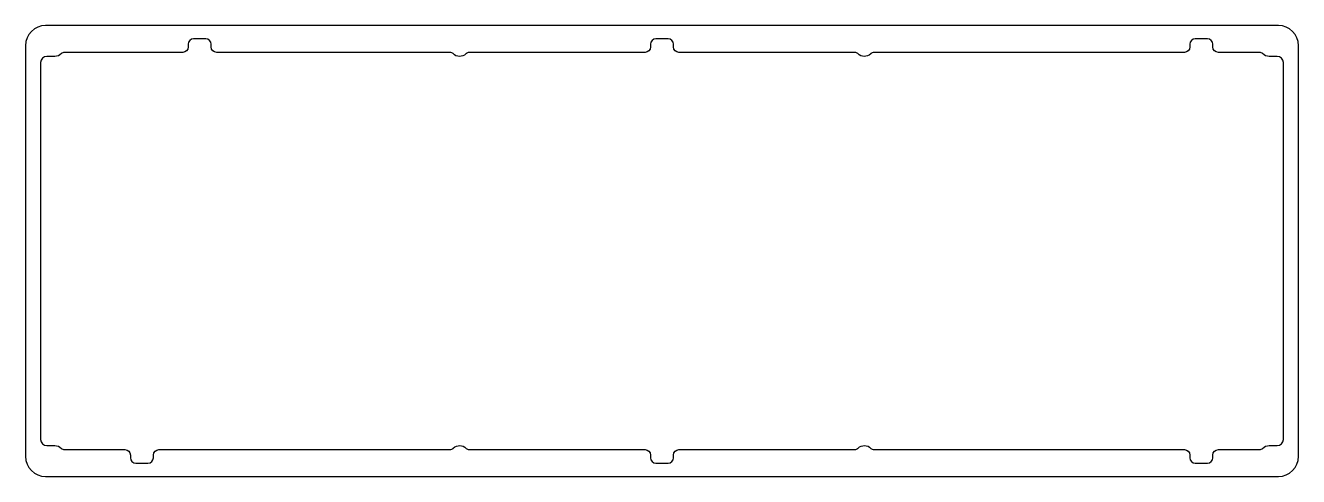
# Model space of a CAD drawing. Extents: x 1763 to 2077, y 1025 to 1136.
import ezdxf

# ---------------------------------------------------------------- set-up
doc = ezdxf.new("R2010")
doc.units = 0
doc.header["$MEASUREMENT"] = 0

# ---------------------------------------------------------------- blocks, each defined once
blk = doc.blocks.new('block 2')
at = {"color": 7, "lineweight": 25, "true_color": 0xffffff}
blk.add_open_spline([(2068.5, 1031.71), (2068.31, 1031.51), (2068.05, 1031.4), (2067.78, 1031.4), (2067.78, 1031.4), (2057.55, 1031.4), (2057.55, 1031.4), (2056.8, 1031.4), (2056.2, 1030.8), (2056.2, 1030.05), (2056.2, 1030.05), (2056.2, 1029.4), (2056.2, 1029.4), (2056.2, 1028.65), (2055.6, 1028.05), (2054.85, 1028.05), (2054.85, 1028.05), (2051.85, 1028.05), (2051.85, 1028.05), (2051.1, 1028.05), (2050.5, 1028.65), (2050.5, 1029.4), (2050.5, 1029.4), (2050.5, 1030.05), (2050.5, 1030.05), (2050.5, 1030.8), (2049.9, 1031.4), (2049.15, 1031.4), (2049.15, 1031.4), (1972.39, 1031.4), (1972.39, 1031.4), (1972.11, 1031.4), (1971.85, 1031.51), (1971.67, 1031.71), (1970.8, 1032.6), (1969.38, 1032.63), (1968.48, 1031.77), (1968.46, 1031.75), (1968.44, 1031.73), (1968.42, 1031.71), (1968.23, 1031.51), (1967.97, 1031.4), (1967.7, 1031.4), (1967.7, 1031.4), (1924.2, 1031.4), (1924.2, 1031.4), (1923.45, 1031.4), (1922.85, 1030.8), (1922.85, 1030.05), (1922.85, 1030.05), (1922.85, 1029.4), (1922.85, 1029.4), (1922.85, 1028.65), (1922.25, 1028.05), (1921.5, 1028.05), (1921.5, 1028.05), (1918.5, 1028.05), (1918.5, 1028.05), (1917.75, 1028.05), (1917.15, 1028.65), (1917.15, 1029.4), (1917.15, 1029.4), (1917.15, 1030.05), (1917.15, 1030.05), (1917.15, 1030.8), (1916.55, 1031.4), (1915.8, 1031.4), (1915.8, 1031.4), (1872.3, 1031.4), (1872.3, 1031.4), (1872.03, 1031.4), (1871.77, 1031.51), (1871.58, 1031.71), (1870.72, 1032.6), (1869.3, 1032.63), (1868.4, 1031.77), (1868.38, 1031.75), (1868.36, 1031.73), (1868.33, 1031.71), (1868.15, 1031.51), (1867.89, 1031.4), (1867.61, 1031.4), (1867.61, 1031.4), (1795.61, 1031.4), (1795.61, 1031.4), (1794.87, 1031.4), (1794.26, 1030.8), (1794.26, 1030.05), (1794.26, 1030.05), (1794.26, 1029.4), (1794.26, 1029.4), (1794.26, 1028.65), (1793.66, 1028.05), (1792.91, 1028.05), (1792.91, 1028.05), (1789.91, 1028.05), (1789.91, 1028.05), (1789.17, 1028.05), (1788.56, 1028.65), (1788.56, 1029.4), (1788.56, 1029.4), (1788.56, 1030.05), (1788.56, 1030.05), (1788.56, 1030.8), (1787.96, 1031.4), (1787.21, 1031.4), (1787.21, 1031.4), (1772.22, 1031.4), (1772.22, 1031.4), (1771.95, 1031.4), (1771.69, 1031.51), (1771.5, 1031.71), (1771.07, 1032.15), (1770.49, 1032.4), (1769.88, 1032.4), (1769.88, 1032.4), (1767.88, 1032.4), (1767.88, 1032.4), (1767.05, 1032.4), (1766.38, 1033.07), (1766.38, 1033.9), (1766.38, 1033.9), (1766.38, 1127.1), (1766.38, 1127.1), (1766.38, 1127.93), (1767.05, 1128.6), (1767.88, 1128.6), (1767.88, 1128.6), (1769.88, 1128.6), (1769.88, 1128.6), (1770.49, 1128.6), (1771.07, 1128.85), (1771.5, 1129.29), (1771.69, 1129.49), (1771.95, 1129.6), (1772.22, 1129.6), (1772.22, 1129.6), (1801.5, 1129.6), (1801.5, 1129.6), (1802.25, 1129.6), (1802.85, 1130.2), (1802.85, 1130.95), (1802.85, 1130.95), (1802.85, 1131.6), (1802.85, 1131.6), (1802.85, 1132.35), (1803.45, 1132.95), (1804.2, 1132.95), (1804.2, 1132.95), (1807.2, 1132.95), (1807.2, 1132.95), (1807.95, 1132.95), (1808.55, 1132.35), (1808.55, 1131.6), (1808.55, 1131.6), (1808.55, 1130.95), (1808.55, 1130.95), (1808.55, 1130.2), (1809.15, 1129.6), (1809.9, 1129.6), (1809.9, 1129.6), (1867.61, 1129.6), (1867.61, 1129.6), (1867.89, 1129.6), (1868.15, 1129.49), (1868.33, 1129.29), (1869.2, 1128.4), (1870.62, 1128.37), (1871.52, 1129.23), (1871.54, 1129.25), (1871.56, 1129.27), (1871.58, 1129.29), (1871.77, 1129.49), (1872.03, 1129.6), (1872.3, 1129.6), (1872.3, 1129.6), (1915.8, 1129.6), (1915.8, 1129.6), (1916.55, 1129.6), (1917.15, 1130.2), (1917.15, 1130.95), (1917.15, 1130.95), (1917.15, 1131.6), (1917.15, 1131.6), (1917.15, 1132.35), (1917.75, 1132.95), (1918.5, 1132.95), (1918.5, 1132.95), (1921.5, 1132.95), (1921.5, 1132.95), (1922.25, 1132.95), (1922.85, 1132.35), (1922.85, 1131.6), (1922.85, 1131.6), (1922.85, 1130.95), (1922.85, 1130.95), (1922.85, 1130.2), (1923.45, 1129.6), (1924.2, 1129.6), (1924.2, 1129.6), (1967.7, 1129.6), (1967.7, 1129.6), (1967.97, 1129.6), (1968.23, 1129.49), (1968.42, 1129.29), (1969.28, 1128.4), (1970.7, 1128.37), (1971.6, 1129.23), (1971.62, 1129.25), (1971.64, 1129.27), (1971.67, 1129.29), (1971.85, 1129.49), (1972.11, 1129.6), (1972.39, 1129.6), (1972.39, 1129.6), (2049.15, 1129.6), (2049.15, 1129.6), (2049.9, 1129.6), (2050.5, 1130.2), (2050.5, 1130.95), (2050.5, 1130.95), (2050.5, 1131.6), (2050.5, 1131.6), (2050.5, 1132.35), (2051.1, 1132.95), (2051.85, 1132.95), (2051.85, 1132.95), (2054.85, 1132.95), (2054.85, 1132.95), (2055.6, 1132.95), (2056.2, 1132.35), (2056.2, 1131.6), (2056.2, 1131.6), (2056.2, 1130.95), (2056.2, 1130.95), (2056.2, 1130.2), (2056.8, 1129.6), (2057.55, 1129.6), (2057.55, 1129.6), (2067.78, 1129.6), (2067.78, 1129.6), (2068.05, 1129.6), (2068.31, 1129.49), (2068.5, 1129.29), (2068.93, 1128.85), (2069.51, 1128.6), (2070.12, 1128.6), (2070.12, 1128.6), (2072.12, 1128.6), (2072.12, 1128.6), (2072.95, 1128.6), (2073.62, 1127.93), (2073.62, 1127.1), (2073.62, 1127.1), (2073.62, 1033.9), (2073.62, 1033.9), (2073.62, 1033.07), (2072.95, 1032.4), (2072.12, 1032.4), (2072.12, 1032.4), (2070.12, 1032.4), (2070.12, 1032.4), (2069.51, 1032.4), (2068.93, 1032.15), (2068.5, 1031.71)], degree=3, knots=[0, 0, 0, 0, 1, 1, 1, 2, 2, 2, 3, 3, 3, 4, 4, 4, 5, 5, 5, 6, 6, 6, 7, 7, 7, 8, 8, 8, 9, 9, 9, 10, 10, 10, 11, 11, 11, 12, 12, 12, 13, 13, 13, 14, 14, 14, 15, 15, 15, 16, 16, 16, 17, 17, 17, 18, 18, 18, 19, 19, 19, 20, 20, 20, 21, 21, 21, 22, 22, 22, 23, 23, 23, 24, 24, 24, 25, 25, 25, 26, 26, 26, 27, 27, 27, 28, 28, 28, 29, 29, 29, 30, 30, 30, 31, 31, 31, 32, 32, 32, 33, 33, 33, 34, 34, 34, 35, 35, 35, 36, 36, 36, 37, 37, 37, 38, 38, 38, 39, 39, 39, 40, 40, 40, 41, 41, 41, 42, 42, 42, 43, 43, 43, 44, 44, 44, 45, 45, 45, 46, 46, 46, 47, 47, 47, 48, 48, 48, 49, 49, 49, 50, 50, 50, 51, 51, 51, 52, 52, 52, 53, 53, 53, 54, 54, 54, 55, 55, 55, 56, 56, 56, 57, 57, 57, 58, 58, 58, 59, 59, 59, 60, 60, 60, 61, 61, 61, 62, 62, 62, 63, 63, 63, 64, 64, 64, 65, 65, 65, 66, 66, 66, 67, 67, 67, 68, 68, 68, 69, 69, 69, 70, 70, 70, 71, 71, 71, 72, 72, 72, 73, 73, 73, 74, 74, 74, 75, 75, 75, 76, 76, 76, 77, 77, 77, 78, 78, 78, 79, 79, 79, 80, 80, 80, 81, 81, 81, 82, 82, 82, 83, 83, 83, 84, 84, 84, 85, 85, 85, 86, 86, 86, 87, 87, 87, 88, 88, 88, 88], dxfattribs=at)

msp = doc.modelspace()

# ---------------------------------------------------------------- linework, layer by layer
at = {"color": 7, "lineweight": 25, "true_color": 0xffffff}
msp.add_open_spline([(2072.38, 1024.75), (2072.38, 1024.75), (1767.62, 1024.75), (1767.62, 1024.75), (1764.86, 1024.75), (1762.62, 1026.99), (1762.62, 1029.75), (1762.62, 1029.75), (1762.62, 1131.25), (1762.62, 1131.25), (1762.62, 1134.01), (1764.86, 1136.25), (1767.62, 1136.25), (1767.62, 1136.25), (2072.38, 1136.25), (2072.38, 1136.25), (2075.14, 1136.25), (2077.38, 1134.01), (2077.38, 1131.25), (2077.38, 1131.25), (2077.38, 1029.75), (2077.38, 1029.75), (2077.38, 1026.99), (2075.14, 1024.75), (2072.38, 1024.75)], degree=3, knots=[0, 0, 0, 0, 1, 1, 1, 2, 2, 2, 3, 3, 3, 4, 4, 4, 5, 5, 5, 6, 6, 6, 7, 7, 7, 8, 8, 8, 8], dxfattribs=at)

# ---------------------------------------------------------------- block references
msp.add_blockref('block 2', (0, 0))

doc.saveas('drawing.dxf')
